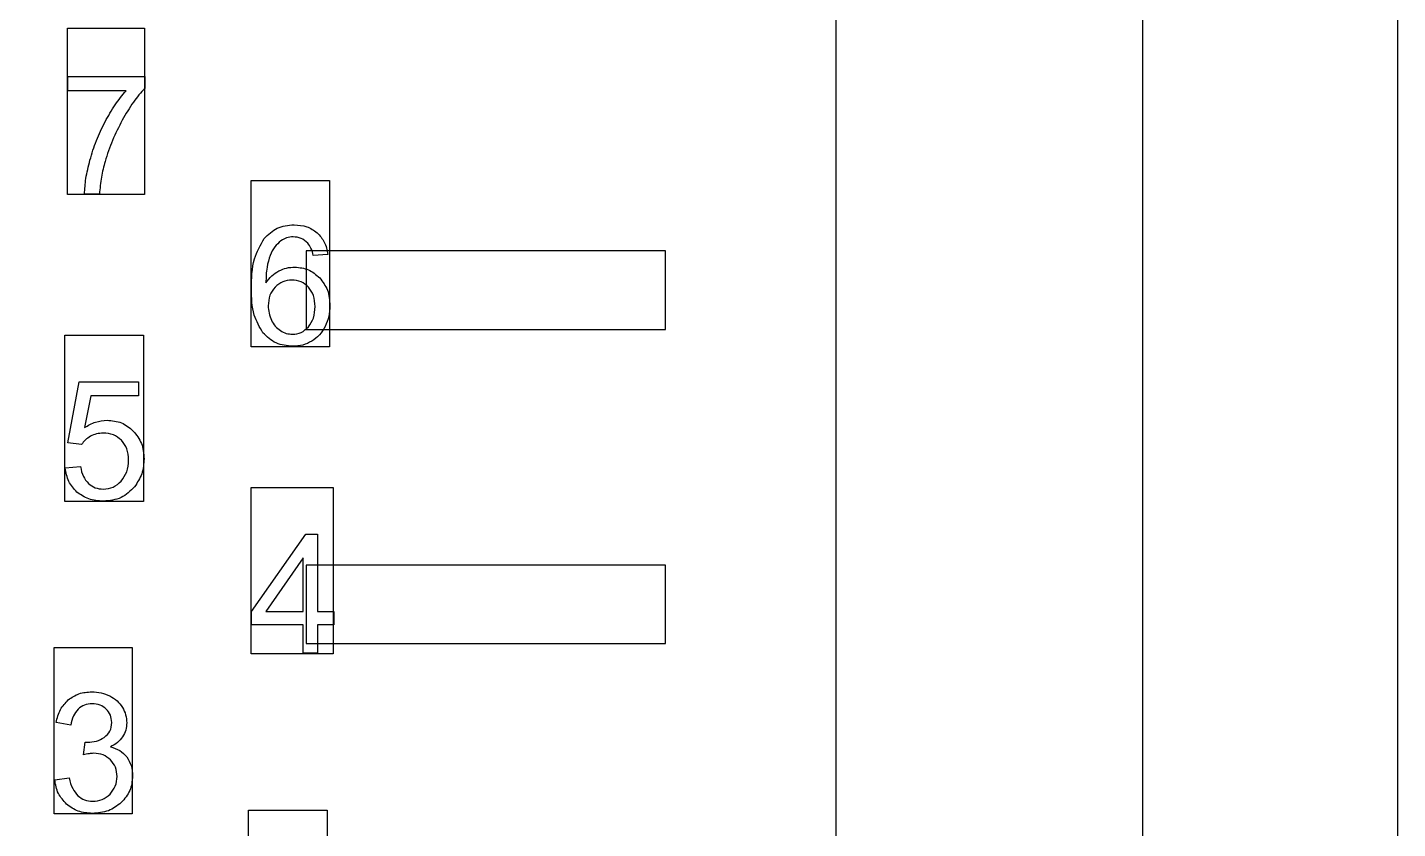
# Model space of a CAD drawing. Header units: millimetres. Extents: x -270 to -4, y 9 to 185.
# Drawn here: x -39.23 to -4.32, y 26.23 to 46.63 of the extents above; entities that cross this region are included whole.
import ezdxf

# ---------------------------------------------------------------- set-up
doc = ezdxf.new("R2010")
doc.units = ezdxf.units.MM
doc.layers.get('0').update_dxf_attribs({"linetype": 'CONTINUOUS'})

msp = doc.modelspace()

# ---------------------------------------------------------------- linework, layer by layer
for p, q in [((-38.199, 45.015), (-38.199, 45.373)), ((-38.199, 45.373), (-36.237, 45.373)), ((-36.237, 45.373), (-36.237, 45.084)), ((-36.715, 45.015), (-38.199, 45.015)), ((-37.393, 42.382), (-37.775, 42.382)), ((-31.575, 40.847), (-31.945, 40.818)), ((-38.2, 36.049), (-37.906, 37.605)), ((-37.906, 37.605), (-36.399, 37.605)), ((-36.399, 37.605), (-36.399, 37.249)), ((-37.609, 37.249), (-37.772, 36.435)), ((-36.399, 37.249), (-37.609, 37.249)), ((-37.85, 36.003), (-38.2, 36.049)), ((-38.266, 35.41), (-37.875, 35.443)), ((-33.522, 31.756), (-32.139, 33.719)), ((-32.139, 33.719), (-31.835, 33.719)), ((-31.835, 33.719), (-31.835, 31.756)), ((-32.207, 33.122), (-33.156, 31.756)), ((-32.207, 31.756), (-32.207, 33.122)), ((-33.522, 31.414), (-33.522, 31.756)), ((-32.207, 31.414), (-33.522, 31.414)), ((-33.156, 31.756), (-32.207, 31.756)), ((-32.207, 30.689), (-32.207, 31.414)), ((-31.835, 31.756), (-31.426, 31.756)), ((-31.426, 31.414), (-31.835, 31.414)), ((-31.835, 31.414), (-31.835, 30.689)), ((-31.426, 31.756), (-31.426, 31.414)), ((-31.835, 30.689), (-32.207, 30.689)), ((-38.124, 28.858), (-38.496, 28.924)), ((-37.799, 28.101), (-37.758, 28.428)), ((-38.533, 27.467), (-38.161, 27.516))]:
    msp.add_line(p, q)
msp.add_lwpolyline([(-4.324, 62.947), (-4.324, 12.927, -0.414214), (-8.324, 8.927), (-64.274, 8.927, -0.414214), (-68.274, 12.927), (-68.274, 62.947, -0.414214), (-64.274, 66.947), (-8.324, 66.947, -0.414214)], format="xyb", close=True)
for points in [[(-18.624, 18.927), (-18.624, 56.947), (-10.824, 56.947), (-10.824, 18.927)], [(-36.247, 42.372), (-38.209, 42.372), (-38.209, 46.605), (-36.247, 46.605)], [(-31.531, 38.497), (-33.532, 38.497), (-33.532, 42.73), (-31.531, 42.73)], [(-22.974, 40.937), (-32.124, 40.937), (-32.124, 38.937), (-22.974, 38.937)], [(-36.267, 34.554), (-38.276, 34.554), (-38.276, 38.788), (-36.267, 38.788)], [(-31.436, 30.679), (-33.532, 30.679), (-33.532, 34.912), (-31.436, 34.912)], [(-22.974, 32.937), (-32.124, 32.937), (-32.124, 30.937), (-22.974, 30.937)], [(-36.559, 26.603), (-38.543, 26.603), (-38.543, 30.836), (-36.559, 30.836)], [(-31.592, 22.46), (-33.599, 22.46), (-33.599, 26.694), (-31.592, 26.694)]]:
    msp.add_lwpolyline(points, close=True)
for points, knots in [([(-36.237, 45.084), (-36.337, 44.967), (-36.554, 44.712), (-36.721, 44.422), (-36.811, 44.265)], [0, 0, 0, 0, 0.046002, 0.1001355, 0.1001355, 0.1001355, 0.1001355]), ([(-37.249, 44.223), (-37.167, 44.37), (-37.011, 44.649), (-36.81, 44.898), (-36.715, 45.015)], [0, 0, 0, 0, 0.05048935, 0.09575496, 0.09575496, 0.09575496, 0.09575496]), ([(-37.635, 43.246), (-37.585, 43.414), (-37.485, 43.75), (-37.328, 44.065), (-37.249, 44.223)], [0, 0, 0, 0, 0.0523587, 0.1051781, 0.1051781, 0.1051781, 0.1051781]), ([(-36.811, 44.265), (-36.9, 44.095), (-37.076, 43.757), (-37.193, 43.394), (-37.25, 43.215)], [0, 0, 0, 0, 0.0575829, 0.1140099, 0.1140099, 0.1140099, 0.1140099]), ([(-37.775, 42.382), (-37.766, 42.514), (-37.746, 42.806), (-37.674, 43.09), (-37.635, 43.246)], [0, 0, 0, 0, 0.03966554, 0.08769039, 0.08769039, 0.08769039, 0.08769039]), ([(-37.25, 43.215), (-37.284, 43.083), (-37.355, 42.809), (-37.38, 42.528), (-37.393, 42.382)], [0, 0, 0, 0, 0.04087895, 0.08463893, 0.08463893, 0.08463893, 0.08463893]), ([(-33.197, 41.254), (-33.093, 41.355), (-32.881, 41.562), (-32.585, 41.588), (-32.435, 41.601)], [0, 0, 0, 0, 0.04221888, 0.08613208, 0.08613208, 0.08613208, 0.08613208]), ([(-32.435, 41.601), (-32.323, 41.594), (-32.108, 41.581), (-31.932, 41.459), (-31.849, 41.4)], [0, 0, 0, 0, 0.03291425, 0.0630111, 0.0630111, 0.0630111, 0.0630111]), ([(-33.522, 39.976), (-33.518, 40.236), (-33.511, 40.69), (-33.291, 41.084), (-33.197, 41.254)], [0, 0, 0, 0, 0.0762936, 0.1336022, 0.1336022, 0.1336022, 0.1336022]), ([(-32.769, 41.196), (-32.826, 41.146), (-32.944, 41.041), (-33.011, 40.897), (-33.046, 40.822)], [0, 0, 0, 0, 0.02225336, 0.04700335, 0.04700335, 0.04700335, 0.04700335]), ([(-32.457, 41.295), (-32.514, 41.291), (-32.627, 41.284), (-32.722, 41.225), (-32.769, 41.196)], [0, 0, 0, 0, 0.01687478, 0.03319153, 0.03319153, 0.03319153, 0.03319153]), ([(-32.085, 41.136), (-32.139, 41.182), (-32.245, 41.275), (-32.387, 41.288), (-32.457, 41.295)], [0, 0, 0, 0, 0.02064711, 0.0413928, 0.0413928, 0.0413928, 0.0413928]), ([(-31.849, 41.4), (-31.78, 41.325), (-31.636, 41.167), (-31.596, 40.956), (-31.575, 40.847)], [0, 0, 0, 0, 0.03006159, 0.06287724, 0.06287724, 0.06287724, 0.06287724]), ([(-31.945, 40.818), (-31.96, 40.883), (-31.988, 40.997), (-32.056, 41.094), (-32.085, 41.136)], [0, 0, 0, 0, 0.0198408, 0.03506878, 0.03506878, 0.03506878, 0.03506878]), ([(-33.046, 40.822), (-33.076, 40.723), (-33.145, 40.495), (-33.149, 40.256), (-33.152, 40.121)], [0, 0, 0, 0, 0.03079542, 0.07115157, 0.07115157, 0.07115157, 0.07115157]), ([(-32.823, 40.425), (-32.758, 40.454), (-32.628, 40.511), (-32.486, 40.52), (-32.416, 40.524)], [0, 0, 0, 0, 0.02124152, 0.04221431, 0.04221431, 0.04221431, 0.04221431]), ([(-32.416, 40.524), (-32.296, 40.512), (-32.056, 40.489), (-31.874, 40.33), (-31.782, 40.25)], [0, 0, 0, 0, 0.03511634, 0.07058333, 0.07058333, 0.07058333, 0.07058333]), ([(-33.152, 40.121), (-33.106, 40.184), (-33.016, 40.307), (-32.886, 40.386), (-32.823, 40.425)], [0, 0, 0, 0, 0.02325704, 0.04514846, 0.04514846, 0.04514846, 0.04514846]), ([(-32.49, 40.195), (-32.571, 40.188), (-32.733, 40.173), (-32.856, 40.067), (-32.918, 40.015)], [0, 0, 0, 0, 0.02374065, 0.04748006, 0.04748006, 0.04748006, 0.04748006]), ([(-32.069, 40.015), (-32.128, 40.067), (-32.249, 40.174), (-32.409, 40.188), (-32.49, 40.195)], [0, 0, 0, 0, 0.02327518, 0.0469651, 0.0469651, 0.0469651, 0.0469651]), ([(-31.782, 40.25), (-31.706, 40.15), (-31.548, 39.941), (-31.53, 39.678), (-31.521, 39.542)], [0, 0, 0, 0, 0.0370155, 0.07695734, 0.07695734, 0.07695734, 0.07695734]), ([(-33.228, 38.849), (-33.313, 38.996), (-33.513, 39.343), (-33.519, 39.745), (-33.522, 39.976)], [0, 0, 0, 0, 0.0503607, 0.1182222, 0.1182222, 0.1182222, 0.1182222]), ([(-32.918, 40.015), (-32.969, 39.948), (-33.076, 39.808), (-33.088, 39.632), (-33.094, 39.54)], [0, 0, 0, 0, 0.02471004, 0.05160697, 0.05160697, 0.05160697, 0.05160697]), ([(-31.901, 39.519), (-31.906, 39.616), (-31.915, 39.798), (-32.02, 39.946), (-32.069, 40.015)], [0, 0, 0, 0, 0.02839633, 0.05322573, 0.05322573, 0.05322573, 0.05322573]), ([(-33.094, 39.54), (-33.09, 39.477), (-33.084, 39.35), (-33.036, 39.231), (-33.012, 39.172)], [0, 0, 0, 0, 0.01892064, 0.03791806, 0.03791806, 0.03791806, 0.03791806]), ([(-32.071, 39.003), (-32.021, 39.075), (-31.915, 39.23), (-31.906, 39.419), (-31.901, 39.519)], [0, 0, 0, 0, 0.02577986, 0.05533408, 0.05533408, 0.05533408, 0.05533408]), ([(-31.521, 39.542), (-31.526, 39.449), (-31.536, 39.265), (-31.608, 39.096), (-31.644, 39.012)], [0, 0, 0, 0, 0.02768893, 0.05480821, 0.05480821, 0.05480821, 0.05480821]), ([(-33.012, 39.172), (-32.983, 39.118), (-32.926, 39.012), (-32.83, 38.939), (-32.784, 38.905)], [0, 0, 0, 0, 0.01831494, 0.03557042, 0.03557042, 0.03557042, 0.03557042]), ([(-32.47, 38.507), (-32.617, 38.52), (-32.909, 38.548), (-33.123, 38.749), (-33.228, 38.849)], [0, 0, 0, 0, 0.04307717, 0.08538602, 0.08538602, 0.08538602, 0.08538602]), ([(-32.784, 38.905), (-32.735, 38.878), (-32.639, 38.825), (-32.529, 38.817), (-32.476, 38.813)], [0, 0, 0, 0, 0.01654478, 0.03247297, 0.03247297, 0.03247297, 0.03247297]), ([(-32.476, 38.813), (-32.399, 38.821), (-32.243, 38.839), (-32.129, 38.947), (-32.071, 39.003)], [0, 0, 0, 0, 0.02242066, 0.04586238, 0.04586238, 0.04586238, 0.04586238]), ([(-31.644, 39.012), (-31.688, 38.936), (-31.774, 38.786), (-31.914, 38.686), (-31.982, 38.637)], [0, 0, 0, 0, 0.02609268, 0.05101383, 0.05101383, 0.05101383, 0.05101383]), ([(-31.982, 38.637), (-32.057, 38.599), (-32.21, 38.521), (-32.382, 38.512), (-32.47, 38.507)], [0, 0, 0, 0, 0.02493659, 0.05097911, 0.05097911, 0.05097911, 0.05097911]), ([(-37.772, 36.435), (-37.681, 36.491), (-37.505, 36.598), (-37.299, 36.616), (-37.199, 36.625)], [0, 0, 0, 0, 0.03138495, 0.06106869, 0.06106869, 0.06106869, 0.06106869]), ([(-37.199, 36.625), (-37.072, 36.614), (-36.821, 36.592), (-36.626, 36.43), (-36.53, 36.35)], [0, 0, 0, 0, 0.03722688, 0.07394788, 0.07394788, 0.07394788, 0.07394788]), ([(-36.53, 36.35), (-36.45, 36.25), (-36.286, 36.043), (-36.267, 35.779), (-36.257, 35.643)], [0, 0, 0, 0, 0.03749586, 0.0773579, 0.0773579, 0.0773579, 0.0773579]), ([(-37.623, 36.215), (-37.668, 36.186), (-37.757, 36.13), (-37.82, 36.045), (-37.85, 36.003)], [0, 0, 0, 0, 0.01596477, 0.03132166, 0.03132166, 0.03132166, 0.03132166]), ([(-37.298, 36.297), (-37.356, 36.293), (-37.47, 36.287), (-37.573, 36.239), (-37.623, 36.215)], [0, 0, 0, 0, 0.01722626, 0.0337507, 0.0337507, 0.0337507, 0.0337507]), ([(-36.83, 36.113), (-36.896, 36.166), (-37.032, 36.277), (-37.208, 36.29), (-37.298, 36.297)], [0, 0, 0, 0, 0.02483102, 0.05140613, 0.05140613, 0.05140613, 0.05140613]), ([(-36.651, 35.61), (-36.657, 35.709), (-36.667, 35.894), (-36.778, 36.043), (-36.83, 36.113)], [0, 0, 0, 0, 0.02882241, 0.05437907, 0.05437907, 0.05437907, 0.05437907]), ([(-36.838, 35.073), (-36.783, 35.149), (-36.669, 35.309), (-36.657, 35.506), (-36.651, 35.61)], [0, 0, 0, 0, 0.0273854, 0.05792072, 0.05792072, 0.05792072, 0.05792072]), ([(-36.257, 35.643), (-36.266, 35.512), (-36.284, 35.254), (-36.427, 35.038), (-36.496, 34.932)], [0, 0, 0, 0, 0.03880965, 0.07618356, 0.07618356, 0.07618356, 0.07618356]), ([(-37.967, 34.796), (-38.045, 34.881), (-38.205, 35.056), (-38.245, 35.29), (-38.266, 35.41)], [0, 0, 0, 0, 0.03386471, 0.06957268, 0.06957268, 0.06957268, 0.06957268]), ([(-37.875, 35.443), (-37.858, 35.356), (-37.827, 35.195), (-37.722, 35.071), (-37.674, 35.014)], [0, 0, 0, 0, 0.02600472, 0.0480998, 0.0480998, 0.0480998, 0.0480998]), ([(-37.674, 35.014), (-37.618, 34.972), (-37.505, 34.887), (-37.364, 34.876), (-37.292, 34.87)], [0, 0, 0, 0, 0.02050055, 0.04150627, 0.04150627, 0.04150627, 0.04150627]), ([(-37.292, 34.87), (-37.206, 34.879), (-37.032, 34.896), (-36.903, 35.014), (-36.838, 35.073)], [0, 0, 0, 0, 0.0253164, 0.05096975, 0.05096975, 0.05096975, 0.05096975]), ([(-36.496, 34.932), (-36.604, 34.825), (-36.824, 34.606), (-37.134, 34.578), (-37.292, 34.564)], [0, 0, 0, 0, 0.04415372, 0.09019544, 0.09019544, 0.09019544, 0.09019544]), ([(-37.292, 34.564), (-37.421, 34.572), (-37.668, 34.587), (-37.871, 34.728), (-37.967, 34.796)], [0, 0, 0, 0, 0.03798645, 0.07260255, 0.07260255, 0.07260255, 0.07260255]), ([(-38.186, 29.504), (-38.098, 29.564), (-37.917, 29.688), (-37.698, 29.702), (-37.584, 29.71)], [0, 0, 0, 0, 0.03120876, 0.06462792, 0.06462792, 0.06462792, 0.06462792]), ([(-37.584, 29.71), (-37.504, 29.705), (-37.345, 29.697), (-37.199, 29.634), (-37.128, 29.603)], [0, 0, 0, 0, 0.02397102, 0.0472426, 0.0472426, 0.0472426, 0.0472426]), ([(-38.496, 28.924), (-38.468, 29.04), (-38.415, 29.261), (-38.26, 29.425), (-38.186, 29.504)], [0, 0, 0, 0, 0.03502816, 0.06677349, 0.06677349, 0.06677349, 0.06677349]), ([(-37.576, 29.404), (-37.645, 29.399), (-37.779, 29.389), (-37.886, 29.307), (-37.938, 29.267)], [0, 0, 0, 0, 0.02018564, 0.03941241, 0.03941241, 0.03941241, 0.03941241]), ([(-37.218, 29.269), (-37.269, 29.308), (-37.374, 29.39), (-37.507, 29.399), (-37.576, 29.404)], [0, 0, 0, 0, 0.01879444, 0.03897143, 0.03897143, 0.03897143, 0.03897143]), ([(-37.128, 29.603), (-37.062, 29.565), (-36.935, 29.491), (-36.85, 29.371), (-36.808, 29.313)], [0, 0, 0, 0, 0.02230988, 0.04360561, 0.04360561, 0.04360561, 0.04360561]), ([(-37.938, 29.267), (-37.982, 29.213), (-38.08, 29.093), (-38.108, 28.941), (-38.124, 28.858)], [0, 0, 0, 0, 0.02078651, 0.04558818, 0.04558818, 0.04558818, 0.04558818]), ([(-37.08, 28.93), (-37.085, 28.995), (-37.096, 29.123), (-37.178, 29.221), (-37.218, 29.269)], [0, 0, 0, 0, 0.01902458, 0.03742872, 0.03742872, 0.03742872, 0.03742872]), ([(-36.808, 29.313), (-36.776, 29.251), (-36.712, 29.128), (-36.702, 28.99), (-36.698, 28.922)], [0, 0, 0, 0, 0.02069958, 0.04099094, 0.04099094, 0.04099094, 0.04099094]), ([(-37.27, 28.548), (-37.215, 28.596), (-37.099, 28.697), (-37.087, 28.851), (-37.08, 28.93)], [0, 0, 0, 0, 0.02125661, 0.04423309, 0.04423309, 0.04423309, 0.04423309]), ([(-36.698, 28.922), (-36.702, 28.858), (-36.71, 28.731), (-36.772, 28.62), (-36.803, 28.564)], [0, 0, 0, 0, 0.01894279, 0.03769284, 0.03769284, 0.03769284, 0.03769284]), ([(-37.758, 28.428), (-37.747, 28.427), (-37.727, 28.425), (-37.707, 28.424), (-37.698, 28.424)], [0, 0, 0, 0, 0.003373247, 0.006010766, 0.006010766, 0.006010766, 0.006010766]), ([(-37.698, 28.424), (-37.621, 28.429), (-37.469, 28.438), (-37.336, 28.512), (-37.27, 28.548)], [0, 0, 0, 0, 0.02279446, 0.0450382, 0.0450382, 0.0450382, 0.0450382]), ([(-36.803, 28.564), (-36.844, 28.513), (-36.929, 28.405), (-37.051, 28.341), (-37.115, 28.308)], [0, 0, 0, 0, 0.01950121, 0.04079897, 0.04079897, 0.04079897, 0.04079897]), ([(-37.115, 28.308), (-37.031, 28.283), (-36.869, 28.234), (-36.754, 28.111), (-36.698, 28.051)], [0, 0, 0, 0, 0.02570789, 0.04983574, 0.04983574, 0.04983574, 0.04983574]), ([(-37.537, 28.143), (-37.576, 28.14), (-37.665, 28.135), (-37.752, 28.113), (-37.799, 28.101)], [0, 0, 0, 0, 0.01187895, 0.0266263, 0.0266263, 0.0266263, 0.0266263]), ([(-37.111, 27.976), (-37.172, 28.025), (-37.296, 28.124), (-37.455, 28.137), (-37.537, 28.143)], [0, 0, 0, 0, 0.02274621, 0.04667504, 0.04667504, 0.04667504, 0.04667504]), ([(-36.944, 27.554), (-36.95, 27.635), (-36.962, 27.793), (-37.062, 27.916), (-37.111, 27.976)], [0, 0, 0, 0, 0.02375527, 0.0464364, 0.0464364, 0.0464364, 0.0464364]), ([(-36.698, 28.051), (-36.654, 27.979), (-36.563, 27.829), (-36.554, 27.654), (-36.549, 27.562)], [0, 0, 0, 0, 0.02465926, 0.05181299, 0.05181299, 0.05181299, 0.05181299]), ([(-38.232, 26.851), (-38.311, 26.937), (-38.471, 27.113), (-38.512, 27.347), (-38.533, 27.467)], [0, 0, 0, 0, 0.0342465, 0.06981844, 0.06981844, 0.06981844, 0.06981844]), ([(-38.161, 27.516), (-38.14, 27.422), (-38.101, 27.253), (-37.991, 27.12), (-37.943, 27.061)], [0, 0, 0, 0, 0.02855134, 0.05114467, 0.05114467, 0.05114467, 0.05114467]), ([(-37.124, 27.103), (-37.072, 27.168), (-36.965, 27.299), (-36.951, 27.468), (-36.944, 27.554)], [0, 0, 0, 0, 0.02446552, 0.04957729, 0.04957729, 0.04957729, 0.04957729]), ([(-36.549, 27.562), (-36.561, 27.435), (-36.585, 27.179), (-36.754, 26.986), (-36.838, 26.889)], [0, 0, 0, 0, 0.03737139, 0.07490199, 0.07490199, 0.07490199, 0.07490199]), ([(-37.943, 27.061), (-37.888, 27.02), (-37.777, 26.937), (-37.638, 26.926), (-37.568, 26.921)], [0, 0, 0, 0, 0.02002997, 0.04076352, 0.04076352, 0.04076352, 0.04076352]), ([(-36.838, 26.889), (-36.943, 26.809), (-37.159, 26.643), (-37.43, 26.623), (-37.57, 26.613)], [0, 0, 0, 0, 0.03875236, 0.07974798, 0.07974798, 0.07974798, 0.07974798]), ([(-37.568, 26.921), (-37.484, 26.928), (-37.317, 26.943), (-37.188, 27.05), (-37.124, 27.103)], [0, 0, 0, 0, 0.0246338, 0.04894953, 0.04894953, 0.04894953, 0.04894953]), ([(-37.57, 26.613), (-37.696, 26.622), (-37.939, 26.638), (-38.137, 26.781), (-38.232, 26.851)], [0, 0, 0, 0, 0.0369899, 0.07166417, 0.07166417, 0.07166417, 0.07166417])]:
    msp.add_open_spline(points, degree=3, knots=knots)

doc.saveas('drawing.dxf')
